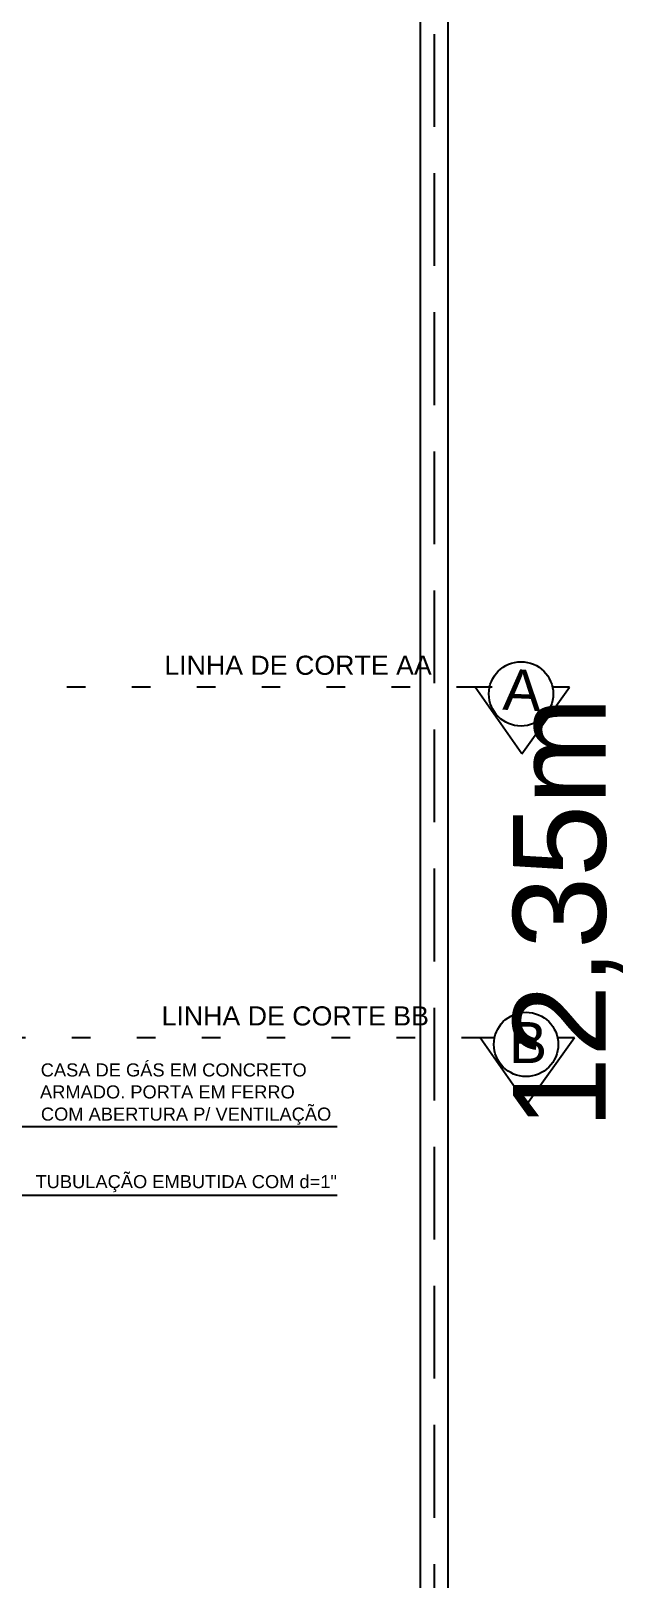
# Model space of a CAD drawing. Header units: millimetres. Extents: x 2182 to 2335, y 1488 to 1614.
# Drawn here: x 2232.82 to 2236.02, y 1581.75 to 1590.1 of the extents above; entities that cross this region are included whole.
import ezdxf

# ---------------------------------------------------------------- set-up
doc = ezdxf.new("R2010")
doc.units = ezdxf.units.MM
doc.linetypes.add('DASHED', pattern=[0.75, 0.5, -0.25])
doc.linetypes.add('DOT', pattern=[0.25, 0, -0.25])
doc.layers.add('default', color=7, linetype='Continuous')
doc.styles.add('Arial', font='arial.ttf')
doc.styles.add('Arial1', font='arial.ttf')
doc.styles.get("Standard").update_dxf_attribs({"font": 'arial.ttf'})

msp = doc.modelspace()

# ---------------------------------------------------------------- linework, layer by layer
at = {"color": 7, "linetype": 'Continuous'}
for p, q in [((2235.0725, 1591.6566), (2235.0725, 1579.1566)), ((2234.9225, 1591.5066), (2234.9225, 1579.3066)), ((2232.7716, 1584.1911), (2234.4753, 1584.1911)), ((2234.4743, 1583.8185), (2232.6883, 1583.8185))]:
    msp.add_line(p, q, dxfattribs=at)
at = {"color": 3, "linetype": 'DASHED'}
msp.add_line((2234.9975, 1591.5816), (2234.9975, 1579.0816), dxfattribs=at)
at = {"color": 2, "linetype": 'DOT'}
for p, q in [((2235.2185, 1586.56), (2209.9975, 1586.56)), ((2235.2454, 1584.67), (2209.9975, 1584.67))]:
    msp.add_line(p, q, dxfattribs=at)
at = {"layer": 'default'}
for p, q in [((2235.4709, 1586.2), (2235.2185, 1586.56)), ((2235.3103, 1586.56), (2235.2185, 1586.56)), ((2235.4709, 1586.2), (2235.7279, 1586.56)), ((2235.7279, 1586.56), (2235.6361, 1586.56)), ((2235.4979, 1584.31), (2235.2454, 1584.67)), ((2235.3238, 1584.67), (2235.2454, 1584.67)), ((2235.7549, 1584.67), (2235.4979, 1584.31)), ((2235.7549, 1584.67), (2235.663, 1584.67))]:
    msp.add_line(p, q, dxfattribs=at)
at = {"layer": 'default', "color": 5}
for centre in [(2235.4664, 1586.524), (2235.4934, 1584.634)]:
    msp.add_circle(centre, 0.1734, dxfattribs=at)

# ---------------------------------------------------------------- texts
at = {"lineweight": 5, "insert": (2235.4234, 1584.178), "char_height": 0.5, "width": 3.325, "attachment_point": 1, "rotation": 90}
msp.add_mtext('{\\fArial|b0|i0|c0|p34;12,35m}', dxfattribs=at)
at = {"layer": 'default', "color": 2, "style": 'Arial1'}
for s, height, p in [('LINHA DE CORTE AA', 0.1032, (2233.5433, 1586.6269)), ('LINHA DE CORTE BB', 0.1032, (2233.5282, 1584.736)), ('CASA DE GÁS EM CONCRETO', 0.070514, (2232.877, 1584.4609)), ('ARMADO. PORTA EM FERRO', 0.070514, (2232.873, 1584.3424)), ('COM ABERTURA P/ VENTILAÇÃO', 0.070514, (2232.8779, 1584.2228)), ('TUBULAÇÃO EMBUTIDA COM d=1"', 0.070514, (2232.849, 1583.8587))]:
    msp.add_text(s, height=height, dxfattribs=at).set_placement(p)
at = {"layer": 'default', "color": 5, "style": 'Arial'}
for s, rotation, p in [('A', 357.59327, (2235.3646, 1586.4388)), ('B', 359.91196, (2235.4008, 1584.5335))]:
    msp.add_text(s, height=0.221, rotation=rotation, dxfattribs=at).set_placement(p)

doc.saveas('drawing.dxf')
